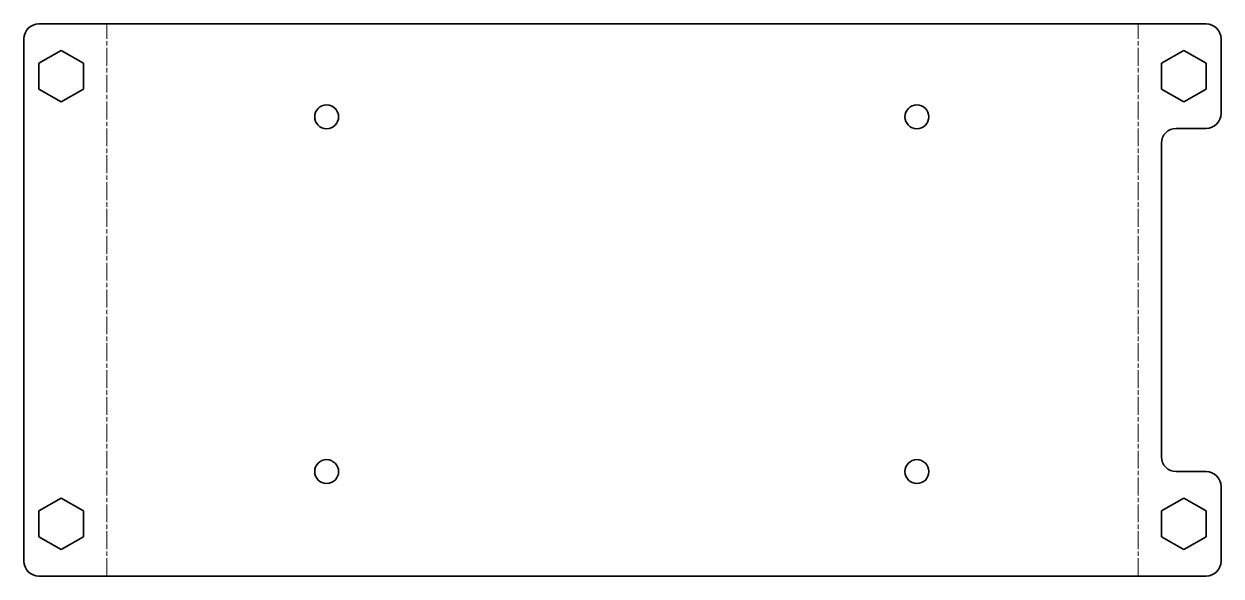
# Model space of a CAD drawing. Header units: inches. Extents: x 0 to 161, y 0 to 74.
import ezdxf

# ---------------------------------------------------------------- set-up
doc = ezdxf.new("R2010")
doc.units = ezdxf.units.IN
doc.header["$MEASUREMENT"] = 0
doc.linetypes.add('Chain', pattern=[13.68, 9.12, -1.14, 2.28, -1.14])
doc.layers.add('SIMUMAK Bend Centerline (ISO)', color=7, linetype='Chain', lineweight=9)
doc.layers.add('SIMUMAK Visible (ISO)', color=7, linetype='Continuous', lineweight=35)

# ---------------------------------------------------------------- blocks, each defined once
blk = doc.blocks.new('AMB-04-TACHALEO01_Sheet_AMB-04-TACHALEO01 (desplegada)')
at = {"layer": 'SIMUMAK Bend Centerline (ISO)', "ltscale": 0.263158}
for p, q in [((-69.13, -37), (-69.13, 37)), ((69.13, -37), (69.13, 37))]:
    blk.add_line(p, q, dxfattribs=at)
at = {"layer": 'SIMUMAK Visible (ISO)'}
for p, q in [((-78.26, 37), (78.26, 37)), ((-80.26, -35), (-80.26, 35)), ((80.26, 35), (80.26, 25)), ((-78.26, 31.73), (-75.26, 33.46)), ((-75.26, 33.46), (-72.26, 31.73)), ((72.26, 31.73), (75.26, 33.46)), ((75.26, 33.46), (78.26, 31.73)), ((-78.26, 28.27), (-78.26, 31.73)), ((-72.26, 31.73), (-72.26, 28.27)), ((72.26, 28.27), (72.26, 31.73)), ((78.26, 31.73), (78.26, 28.27)), ((-75.26, 26.54), (-78.26, 28.27)), ((-72.26, 28.27), (-75.26, 26.54)), ((75.26, 26.54), (72.26, 28.27)), ((78.26, 28.27), (75.26, 26.54)), ((74.26, 23), (78.26, 23)), ((72.26, -21), (72.26, 21)), ((78.26, -23), (74.26, -23)), ((80.26, -25), (80.26, -35)), ((-78.26, -28.27), (-75.26, -26.54)), ((-75.26, -26.54), (-72.26, -28.27)), ((72.26, -28.27), (75.26, -26.54)), ((75.26, -26.54), (78.26, -28.27)), ((-78.26, -31.73), (-78.26, -28.27)), ((-72.26, -28.27), (-72.26, -31.73)), ((72.26, -31.73), (72.26, -28.27)), ((78.26, -28.27), (78.26, -31.73)), ((-75.26, -33.46), (-78.26, -31.73)), ((-72.26, -31.73), (-75.26, -33.46)), ((75.26, -33.46), (72.26, -31.73)), ((78.26, -31.73), (75.26, -33.46)), ((78.26, -37), (-78.26, -37))]:
    blk.add_line(p, q, dxfattribs=at)
for centre in [(-39.67, 24.55), (39.48, 24.55), (-39.67, -23), (39.48, -23)]:
    blk.add_circle(centre, 1.6, dxfattribs=at)
at = {"layer": 'SIMUMAK Visible (ISO)', "extrusion": (0, 0, -1)}
for centre, start, end in [((78.26, 35), 0, 90), ((-78.26, 35), 90, 180), ((-78.26, 25), 180, 270), ((-78.26, -25), 90, 180), ((78.26, -35), 270, 0), ((-78.26, -35), 180, 270)]:
    blk.add_arc(centre, 2, start, end, dxfattribs=at)
at = {"layer": 'SIMUMAK Visible (ISO)'}
for centre, start, end in [((74.26, 21), 90, 180), ((74.26, -21), 180, 270)]:
    blk.add_arc(centre, 2, start, end, dxfattribs=at)

msp = doc.modelspace()

# ---------------------------------------------------------------- block references
msp.add_blockref('AMB-04-TACHALEO01_Sheet_AMB-04-TACHALEO01 (desplegada)', (80.26, 37))

doc.saveas('drawing.dxf')
